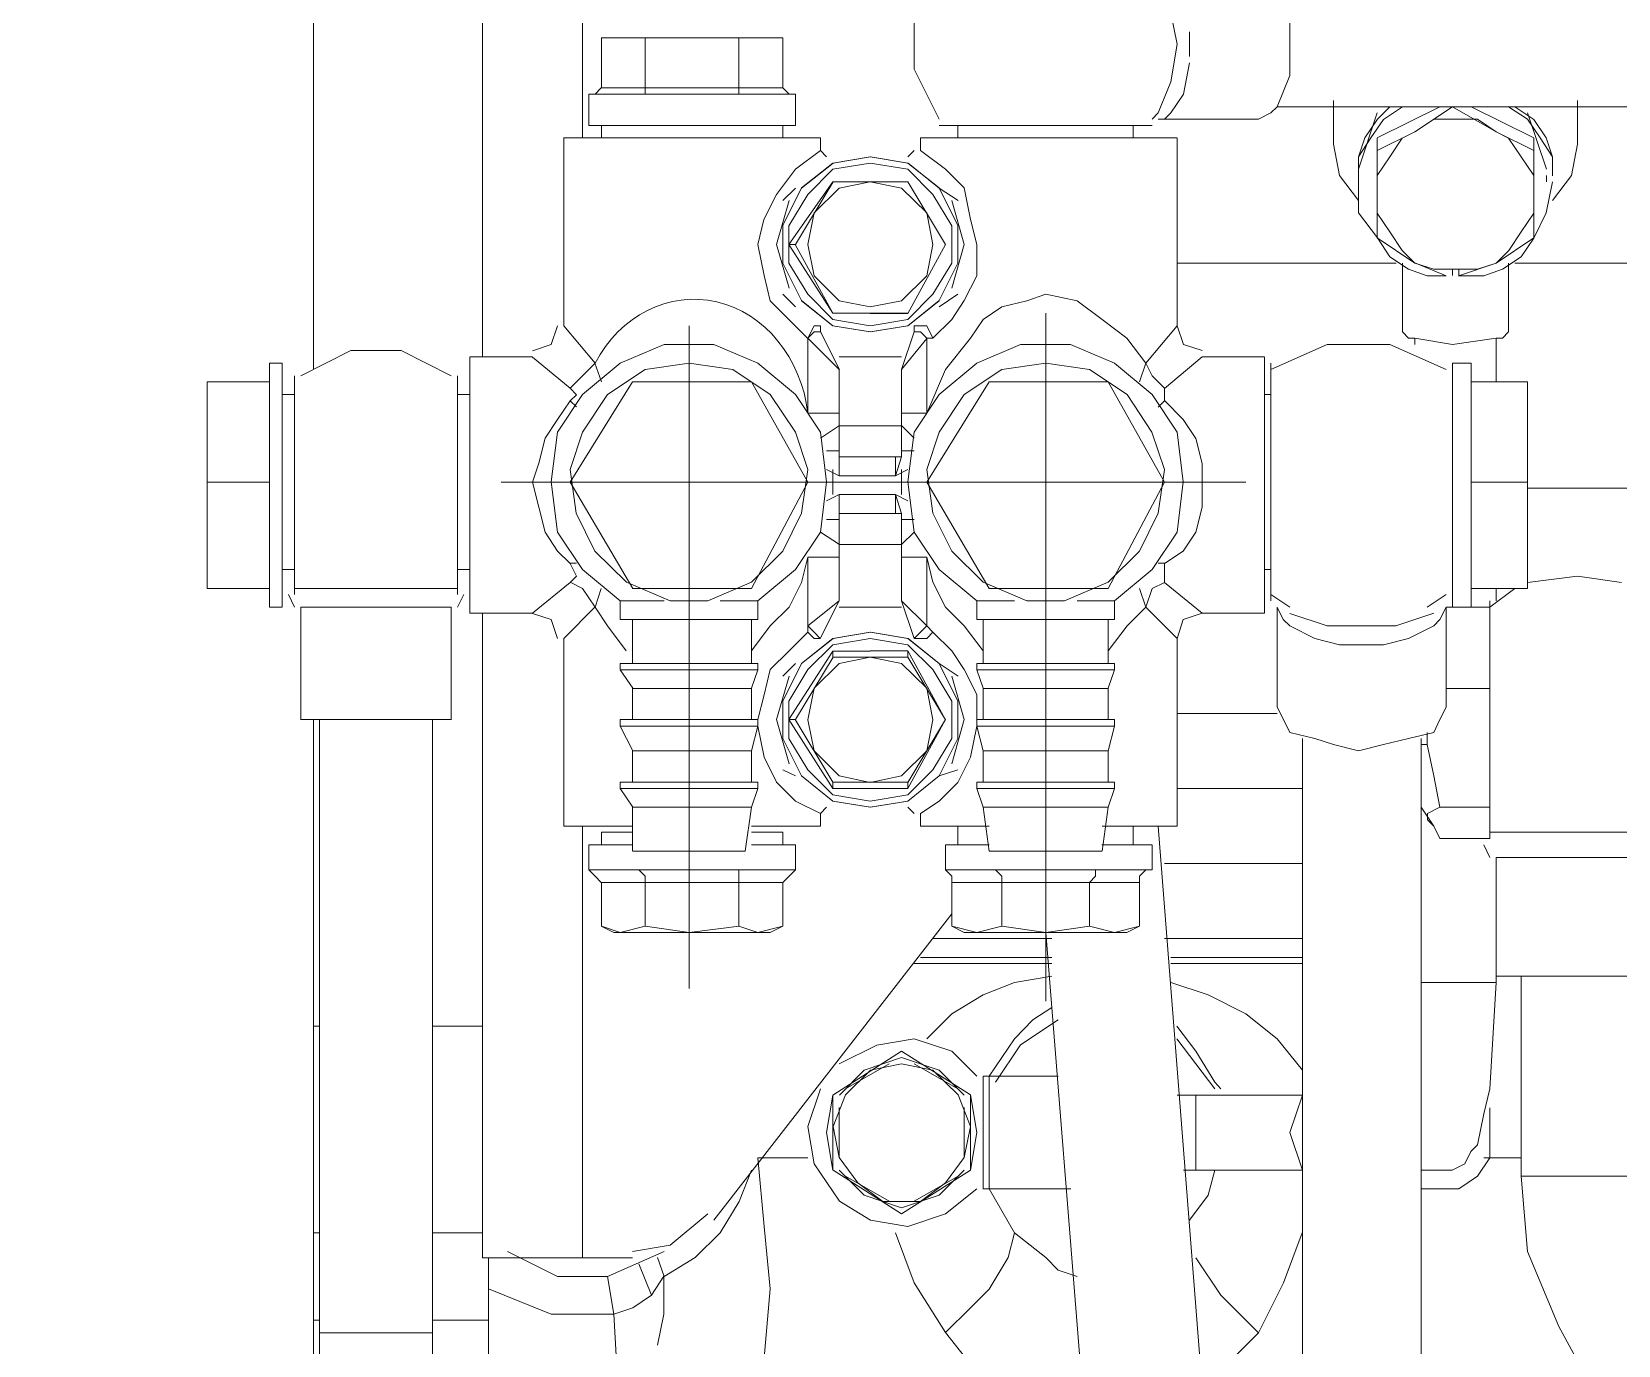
# Model space of a CAD drawing. Header units: inches. Extents: x 23291 to 181956, y 9161 to 51408.
# Drawn here: x 113250.9 to 113428, y 36834.2 to 36980.9 of the extents above; entities that cross this region are included whole.
import ezdxf

# ---------------------------------------------------------------- set-up
doc = ezdxf.new("R2010")
doc.units = ezdxf.units.IN
doc.header["$MEASUREMENT"] = 0
doc.layers.add('1', color=3, linetype='Continuous')
doc.layers.add('Dim', color=6, linetype='Continuous', lineweight=13)

# ---------------------------------------------------------------- blocks, each defined once
blk = doc.blocks.new('5')
at = {"layer": '1', "lineweight": 9}
for p, q in [((225.45896, -21.79106), (225.45896, -21.64755)), ((225.47611, -21.73518), (225.47611, -21.7898)), ((225.48627, -21.73835), (225.48627, -21.76757)), ((225.5466, -21.75804), (225.54597, -21.75488)), ((225.55803, -21.75487), (225.55803, -21.75803)), ((225.51992, -21.76058), (225.51992, -21.7555)), ((225.48945, -21.7574), (225.48817, -21.7574)), ((225.48817, -21.7574), (225.49009, -21.7574)), ((225.48818, -21.7574), (225.48818, -21.76248)), ((225.50532, -21.7574), (225.48945, -21.7574)), ((225.49009, -21.7574), (225.49261, -21.7574)), ((225.49261, -21.7574), (225.49261, -21.76248)), ((225.49261, -21.7574), (225.49707, -21.7574)), ((225.49707, -21.7574), (225.50214, -21.7574)), ((225.50214, -21.7574), (225.50214, -21.76248)), ((225.50214, -21.7574), (225.50405, -21.7574)), ((225.50405, -21.7574), (225.50659, -21.7574)), ((225.50659, -21.7574), (225.50532, -21.7574)), ((225.50659, -21.7574), (225.50659, -21.76248)), ((225.54597, -21.76185), (225.5466, -21.75804)), ((225.54788, -21.75804), (225.54788, -21.75677)), ((225.54788, -21.7593), (225.54788, -21.75804)), ((225.55804, -21.75804), (225.55804, -21.76122)), ((225.52247, -21.76566), (225.51992, -21.76058)), ((225.54788, -21.75993), (225.54724, -21.76312)), ((225.55804, -21.76122), (225.55677, -21.76438)), ((225.48817, -21.76248), (225.48754, -21.76311)), ((225.50659, -21.76247), (225.48817, -21.76247)), ((225.49261, -21.76311), (225.49261, -21.76248)), ((225.50214, -21.76248), (225.50214, -21.76311)), ((225.50723, -21.76311), (225.5066, -21.76248)), ((225.5447, -21.76501), (225.54597, -21.76185)), ((225.48754, -21.76311), (225.4869, -21.76311)), ((225.4869, -21.76311), (225.4869, -21.7663)), ((225.4869, -21.76311), (225.50787, -21.76311)), ((225.49198, -21.76311), (225.49261, -21.76311)), ((225.50214, -21.76311), (225.50214, -21.76311)), ((225.50787, -21.76311), (225.50723, -21.76311)), ((225.50787, -21.76311), (225.50787, -21.7663)), ((225.54724, -21.76312), (225.54597, -21.76501)), ((225.55677, -21.76438), (225.55612, -21.76502)), ((225.6641, -21.76439), (225.55677, -21.76439)), ((225.56248, -21.76376), (225.56248, -21.76629)), ((225.56248, -21.76439), (225.56248, -21.76566)), ((225.56629, -21.76439), (225.56629, -21.76439)), ((225.57328, -21.76439), (225.56692, -21.76755)), ((225.5682, -21.76439), (225.56693, -21.76566)), ((225.56947, -21.76438), (225.56756, -21.76567)), ((225.57074, -21.76693), (225.57454, -21.76438)), ((225.57454, -21.76438), (225.579, -21.76693)), ((225.57454, -21.76439), (225.57454, -21.76439)), ((225.5828, -21.76756), (225.57644, -21.7644)), ((225.58025, -21.76439), (225.58217, -21.76566)), ((225.5828, -21.76567), (225.58089, -21.76438)), ((225.58344, -21.76439), (225.58344, -21.76439)), ((225.58724, -21.76629), (225.58724, -21.76376)), ((225.58724, -21.76566), (225.58724, -21.76439)), ((225.50787, -21.76629), (225.4869, -21.76629)), ((225.48818, -21.76629), (225.48818, -21.76756)), ((225.50659, -21.76629), (225.50659, -21.76756)), ((225.54406, -21.76629), (225.52246, -21.76629)), ((225.52437, -21.76629), (225.52437, -21.76756)), ((225.54215, -21.76629), (225.54215, -21.76756)), ((225.54406, -21.76566), (225.5447, -21.76502)), ((225.54532, -21.76565), (225.54469, -21.76565)), ((225.5447, -21.76502), (225.5447, -21.76502)), ((225.5447, -21.76566), (225.55487, -21.76566)), ((225.5447, -21.76566), (225.5447, -21.76566)), ((225.54597, -21.76501), (225.54532, -21.76565)), ((225.55612, -21.76502), (225.55487, -21.76565)), ((225.56248, -21.76566), (225.56248, -21.76694)), ((225.56248, -21.76629), (225.56248, -21.76756)), ((225.56692, -21.76502), (225.565, -21.77073)), ((225.56693, -21.76566), (225.56566, -21.76755)), ((225.56756, -21.76567), (225.56628, -21.76756)), ((225.57266, -21.76565), (225.57074, -21.76693)), ((225.57454, -21.76565), (225.57266, -21.76565)), ((225.5771, -21.76565), (225.57454, -21.76565)), ((225.579, -21.76693), (225.5771, -21.76565)), ((225.58408, -21.77073), (225.58216, -21.76502)), ((225.58217, -21.76566), (225.58344, -21.76755)), ((225.58407, -21.76756), (225.5828, -21.76567)), ((225.58724, -21.76693), (225.58724, -21.76565)), ((225.58724, -21.76756), (225.58724, -21.76629)), ((225.48435, -21.76756), (225.51041, -21.76756)), ((225.48436, -21.78662), (225.48436, -21.76757)), ((225.48436, -21.76757), (225.48436, -21.78662)), ((225.51041, -21.76756), (225.51041, -21.76885)), ((225.52056, -21.76884), (225.52056, -21.76755)), ((225.52056, -21.76755), (225.52056, -21.76884)), ((225.5466, -21.76756), (225.52056, -21.76756)), ((225.5466, -21.78662), (225.5466, -21.76757)), ((225.5466, -21.76757), (225.5466, -21.78662)), ((225.56248, -21.76819), (225.56248, -21.76692)), ((225.56566, -21.76755), (225.56501, -21.76947)), ((225.56628, -21.76756), (225.56501, -21.76946)), ((225.56692, -21.76884), (225.57073, -21.76694)), ((225.56692, -21.77771), (225.56692, -21.76757)), ((225.56946, -21.76757), (225.56819, -21.76946)), ((225.57073, -21.76693), (225.56946, -21.76757)), ((225.58281, -21.76883), (225.579, -21.76693)), ((225.579, -21.76693), (225.58025, -21.76757)), ((225.58025, -21.76757), (225.58154, -21.76946)), ((225.5828, -21.77771), (225.5828, -21.76757)), ((225.58344, -21.76755), (225.58469, -21.76947)), ((225.5847, -21.76946), (225.58407, -21.76756)), ((225.58724, -21.76819), (225.58724, -21.76692)), ((225.50787, -21.77073), (225.51041, -21.76884)), ((225.51041, -21.76884), (225.51104, -21.76947)), ((225.51041, -21.76884), (225.51041, -21.76884)), ((225.51547, -21.76946), (225.51168, -21.7701)), ((225.51548, -21.76947), (225.51169, -21.77011)), ((225.51929, -21.7701), (225.51547, -21.76946)), ((225.5193, -21.77011), (225.51548, -21.76947)), ((225.51929, -21.76946), (225.51992, -21.76883)), ((225.52309, -21.77074), (225.52055, -21.76884)), ((225.52056, -21.76884), (225.52056, -21.76884)), ((225.5631, -21.77137), (225.56248, -21.76819)), ((225.56501, -21.76946), (225.56501, -21.77138)), ((225.56501, -21.76947), (225.56501, -21.77139)), ((225.56819, -21.76946), (225.56692, -21.77138)), ((225.58154, -21.76946), (225.58281, -21.77138)), ((225.58469, -21.76947), (225.58469, -21.77139)), ((225.5847, -21.77138), (225.5847, -21.76946)), ((225.58662, -21.77137), (225.58724, -21.76819)), ((225.50595, -21.77328), (225.50787, -21.77073)), ((225.51168, -21.7701), (225.50849, -21.77263)), ((225.51169, -21.77011), (225.5085, -21.77264)), ((225.51168, -21.77074), (225.50914, -21.77329)), ((225.51547, -21.7701), (225.51168, -21.77074)), ((225.51929, -21.77074), (225.51547, -21.7701)), ((225.52246, -21.77263), (225.51929, -21.7701)), ((225.52183, -21.77329), (225.51929, -21.77074)), ((225.52247, -21.77264), (225.5193, -21.77011)), ((225.52501, -21.77263), (225.52309, -21.77074)), ((225.50849, -21.77263), (225.50659, -21.77646)), ((225.50659, -21.77392), (225.50787, -21.77264)), ((225.50722, -21.77836), (225.51168, -21.77201)), ((225.50787, -21.77837), (225.51169, -21.772)), ((225.51232, -21.77264), (225.50976, -21.77517)), ((225.51168, -21.77201), (225.51929, -21.77201)), ((225.51168, -21.77201), (225.51547, -21.77201)), ((225.51168, -21.77201), (225.51168, -21.77201)), ((225.51547, -21.77201), (225.51232, -21.77264)), ((225.51929, -21.77201), (225.51547, -21.77201)), ((225.51864, -21.77264), (225.51547, -21.77201)), ((225.52121, -21.77517), (225.51864, -21.77264)), ((225.5231, -21.77837), (225.51929, -21.77201)), ((225.51929, -21.77201), (225.5231, -21.77837)), ((225.51929, -21.77201), (225.51929, -21.77201)), ((225.52437, -21.77646), (225.52246, -21.77263)), ((225.52438, -21.77392), (225.52247, -21.77264)), ((225.52565, -21.77582), (225.52501, -21.77263)), ((225.56502, -21.77392), (225.5631, -21.77137)), ((225.56501, -21.77138), (225.56501, -21.77201)), ((225.56501, -21.77517), (225.56501, -21.77201)), ((225.56692, -21.77138), (225.56692, -21.7733)), ((225.58281, -21.77138), (225.58281, -21.7733)), ((225.5847, -21.77201), (225.58407, -21.77517)), ((225.58408, -21.77201), (225.58408, -21.77137)), ((225.5847, -21.77392), (225.58662, -21.77137)), ((225.50468, -21.77584), (225.50595, -21.77328)), ((225.50723, -21.77392), (225.50595, -21.77837)), ((225.50914, -21.77329), (225.50722, -21.77647)), ((225.52375, -21.77647), (225.52183, -21.77329)), ((225.525, -21.77837), (225.52374, -21.77392)), ((225.56692, -21.7733), (225.56692, -21.77518)), ((225.5828, -21.77518), (225.5828, -21.7733)), ((225.50405, -21.77837), (225.50468, -21.77584)), ((225.50976, -21.77517), (225.50914, -21.77837)), ((225.52183, -21.77837), (225.52121, -21.77517)), ((225.52628, -21.77837), (225.52565, -21.77582)), ((225.56693, -21.7777), (225.56501, -21.77517)), ((225.56692, -21.77518), (225.56819, -21.77709)), ((225.58153, -21.77709), (225.5828, -21.77518)), ((225.58407, -21.77517), (225.5828, -21.77772)), ((225.50659, -21.77646), (225.50659, -21.78026)), ((225.50722, -21.77647), (225.50722, -21.78026)), ((225.52375, -21.78026), (225.52375, -21.77647)), ((225.52437, -21.78026), (225.52437, -21.77646)), ((225.56819, -21.77709), (225.56946, -21.77899)), ((225.58026, -21.77899), (225.58153, -21.77709)), ((225.50405, -21.77837), (225.50469, -21.78153)), ((225.50595, -21.77837), (225.50723, -21.7828)), ((225.51168, -21.78536), (225.50722, -21.77836)), ((225.50723, -21.77837), (225.50787, -21.77837)), ((225.51168, -21.78536), (225.50786, -21.77836)), ((225.50914, -21.77837), (225.50976, -21.78154)), ((225.51928, -21.78537), (225.5231, -21.77837)), ((225.5231, -21.77837), (225.51928, -21.78537)), ((225.52121, -21.78154), (225.52183, -21.77837)), ((225.5231, -21.77837), (225.5231, -21.77837)), ((225.52374, -21.78279), (225.525, -21.77837)), ((225.52627, -21.78154), (225.52627, -21.77836)), ((225.57073, -21.78026), (225.56692, -21.77771)), ((225.5682, -21.77962), (225.56693, -21.7777)), ((225.56946, -21.77899), (225.57073, -21.78026)), ((225.57899, -21.78026), (225.5828, -21.77771)), ((225.57899, -21.78026), (225.58026, -21.77899)), ((225.5828, -21.77772), (225.58153, -21.77962)), ((225.50659, -21.78026), (225.50849, -21.78407)), ((225.50722, -21.78026), (225.50914, -21.78343)), ((225.52183, -21.78343), (225.52375, -21.78026)), ((225.52246, -21.78407), (225.52437, -21.78026)), ((225.5466, -21.78026), (225.56884, -21.78026)), ((225.5701, -21.78088), (225.5682, -21.77962)), ((225.56947, -21.78026), (225.56947, -21.78724)), ((225.56947, -21.78724), (225.56947, -21.78026)), ((225.57073, -21.78026), (225.57265, -21.78089)), ((225.57074, -21.78025), (225.57391, -21.78154)), ((225.579, -21.78026), (225.57518, -21.78155)), ((225.57709, -21.78089), (225.57899, -21.78026)), ((225.58153, -21.77962), (225.57963, -21.78088)), ((225.58025, -21.78026), (225.58025, -21.78724)), ((225.58025, -21.78724), (225.58025, -21.78026)), ((225.58089, -21.78026), (225.64249, -21.78026)), ((225.50469, -21.78153), (225.50532, -21.78408)), ((225.50976, -21.78154), (225.51232, -21.78409)), ((225.51864, -21.78409), (225.52121, -21.78154)), ((225.525, -21.78407), (225.52627, -21.78154)), ((225.572, -21.78154), (225.5701, -21.78088)), ((225.57391, -21.78154), (225.572, -21.78154)), ((225.57265, -21.78089), (225.57455, -21.78089)), ((225.57454, -21.78088), (225.57454, -21.78153)), ((225.57455, -21.78089), (225.57709, -21.78089)), ((225.57519, -21.78154), (225.57519, -21.78088)), ((225.57772, -21.78154), (225.57519, -21.78154)), ((225.57963, -21.78088), (225.57772, -21.78154)), ((225.50787, -21.7847), (225.5066, -21.78343)), ((225.50914, -21.78343), (225.51168, -21.78598)), ((225.51929, -21.78598), (225.52183, -21.78343)), ((225.52437, -21.78343), (225.52246, -21.7847)), ((225.53327, -21.78343), (225.53135, -21.78409)), ((225.53645, -21.78408), (225.53328, -21.78342)), ((225.50532, -21.78408), (225.50722, -21.78598)), ((225.50849, -21.78407), (225.51168, -21.78662)), ((225.50849, -21.78408), (225.51168, -21.78663)), ((225.51929, -21.78536), (225.51168, -21.78536)), ((225.51547, -21.78536), (225.51168, -21.78536)), ((225.51168, -21.78536), (225.51168, -21.78536)), ((225.51232, -21.78409), (225.51547, -21.7847)), ((225.51547, -21.7847), (225.51864, -21.78409)), ((225.51547, -21.78537), (225.51928, -21.78537)), ((225.51929, -21.78662), (225.52246, -21.78407)), ((225.51929, -21.78663), (225.52246, -21.78408)), ((225.51929, -21.78536), (225.51929, -21.78536)), ((225.52375, -21.78599), (225.525, -21.78407)), ((225.52881, -21.7847), (225.52691, -21.78598)), ((225.53135, -21.78409), (225.52881, -21.7847)), ((225.53899, -21.78599), (225.53645, -21.78408)), ((225.4831, -21.78852), (225.48373, -21.78663)), ((225.48754, -21.79042), (225.48437, -21.78663)), ((225.50722, -21.78598), (225.50913, -21.7879)), ((225.50914, -21.78789), (225.50976, -21.78663)), ((225.50976, -21.78724), (225.50914, -21.78789)), ((225.50976, -21.78663), (225.51041, -21.78663)), ((225.51041, -21.78724), (225.50976, -21.78724)), ((225.51041, -21.78662), (225.51041, -21.78723)), ((225.51233, -21.79106), (225.51041, -21.78724)), ((225.51168, -21.78598), (225.51547, -21.78663)), ((225.51168, -21.78662), (225.51547, -21.78724)), ((225.51168, -21.78663), (225.51548, -21.78724)), ((225.51547, -21.78663), (225.51929, -21.78598)), ((225.51547, -21.78724), (225.51929, -21.78662)), ((225.51548, -21.78724), (225.51929, -21.78663)), ((225.5212, -21.78662), (225.51991, -21.78662)), ((225.51992, -21.78663), (225.51992, -21.78724)), ((225.51992, -21.78724), (225.52056, -21.78724)), ((225.52056, -21.78724), (225.52121, -21.78789)), ((225.52183, -21.78789), (225.5212, -21.78662)), ((225.52183, -21.78789), (225.52375, -21.78599)), ((225.52691, -21.78598), (225.52564, -21.78788)), ((225.54151, -21.78789), (225.53899, -21.78599)), ((225.54343, -21.79042), (225.5466, -21.78662)), ((225.5466, -21.78662), (225.54724, -21.78852)), ((225.5701, -21.78789), (225.56947, -21.78724)), ((225.58025, -21.78724), (225.57963, -21.78789)), ((225.48119, -21.78916), (225.4831, -21.78852)), ((225.49454, -21.78852), (225.49008, -21.79042)), ((225.49961, -21.78852), (225.49454, -21.78852)), ((225.50405, -21.79042), (225.49961, -21.78852)), ((225.51232, -21.79105), (225.50913, -21.78789)), ((225.50913, -21.78789), (225.50913, -21.7955)), ((225.50913, -21.78789), (225.50913, -21.78789)), ((225.51992, -21.78724), (225.51865, -21.79106)), ((225.51865, -21.79106), (225.52121, -21.7879)), ((225.52121, -21.79549), (225.52121, -21.78788)), ((225.52121, -21.78789), (225.52183, -21.78789)), ((225.52564, -21.78788), (225.5231, -21.79106)), ((225.52628, -21.79042), (225.53072, -21.78852)), ((225.53072, -21.78852), (225.5358, -21.78852)), ((225.5358, -21.78852), (225.54024, -21.79042)), ((225.54343, -21.79042), (225.54151, -21.78789)), ((225.54724, -21.78852), (225.54914, -21.78915)), ((225.56184, -21.78853), (225.55613, -21.79106)), ((225.5682, -21.78853), (225.56184, -21.78853)), ((225.57391, -21.79106), (225.5682, -21.78853)), ((225.57073, -21.78789), (225.5701, -21.78789)), ((225.57454, -21.78853), (225.57073, -21.78789)), ((225.57073, -21.78853), (225.57073, -21.7879)), ((225.579, -21.78789), (225.57454, -21.78853)), ((225.57963, -21.78789), (225.579, -21.78789)), ((225.579, -21.79233), (225.579, -21.7879)), ((225.45578, -21.79042), (225.45451, -21.79042)), ((225.45451, -21.79042), (225.45451, -21.81519)), ((225.45578, -21.79042), (225.45578, -21.81519)), ((225.46276, -21.78915), (225.45768, -21.7917)), ((225.46785, -21.78915), (225.46276, -21.78915)), ((225.47294, -21.7917), (225.46785, -21.78915)), ((225.47484, -21.78979), (225.48119, -21.78979)), ((225.48119, -21.78979), (225.47484, -21.78979)), ((225.47484, -21.81581), (225.47484, -21.7898)), ((225.48119, -21.7898), (225.485, -21.79297)), ((225.49008, -21.79042), (225.48627, -21.7936)), ((225.48627, -21.79171), (225.48754, -21.79042)), ((225.48753, -21.79043), (225.48818, -21.79233)), ((225.49708, -21.79042), (225.49262, -21.79105)), ((225.50152, -21.79105), (225.49708, -21.79042)), ((225.50788, -21.7936), (225.50405, -21.79042)), ((225.51232, -21.78979), (225.51865, -21.78979)), ((225.52246, -21.7936), (225.52628, -21.79042)), ((225.53327, -21.79042), (225.52881, -21.79105)), ((225.53771, -21.79105), (225.53327, -21.79042)), ((225.54024, -21.79042), (225.54406, -21.7936)), ((225.54343, -21.79042), (225.54278, -21.79232)), ((225.54406, -21.79169), (225.54343, -21.79042)), ((225.54533, -21.79298), (225.54914, -21.78979)), ((225.54914, -21.78979), (225.55548, -21.78979)), ((225.55549, -21.78979), (225.54915, -21.78979)), ((225.55549, -21.81581), (225.55549, -21.7898)), ((225.55613, -21.81456), (225.55613, -21.79042)), ((225.57644, -21.79042), (225.57454, -21.79042)), ((225.57454, -21.79042), (225.57454, -21.81456)), ((225.57454, -21.8152), (225.57454, -21.79043)), ((225.57644, -21.79043), (225.57644, -21.8152)), ((225.45705, -21.81391), (225.45705, -21.79169)), ((225.47358, -21.81391), (225.47358, -21.79169)), ((225.485, -21.79297), (225.48627, -21.79171)), ((225.49262, -21.79105), (225.4888, -21.7936)), ((225.50531, -21.7936), (225.50152, -21.79105)), ((225.51232, -21.79549), (225.51232, -21.79105)), ((225.51865, -21.79549), (225.51865, -21.79107)), ((225.5231, -21.79106), (225.5212, -21.79549)), ((225.52881, -21.79105), (225.525, -21.7936)), ((225.54153, -21.7936), (225.53771, -21.79105)), ((225.54533, -21.79297), (225.54406, -21.79169)), ((225.44817, -21.81328), (225.44817, -21.79233)), ((225.45451, -21.79233), (225.44817, -21.79233)), ((225.45705, -21.79361), (225.45578, -21.79361)), ((225.47484, -21.79361), (225.47358, -21.79361)), ((225.48627, -21.7936), (225.48372, -21.79742)), ((225.49135, -21.79233), (225.485, -21.80249)), ((225.485, -21.79297), (225.48565, -21.79362)), ((225.48565, -21.79362), (225.485, -21.79423)), ((225.4888, -21.7936), (225.48628, -21.79742)), ((225.50342, -21.79233), (225.49135, -21.79233)), ((225.50913, -21.80249), (225.50342, -21.79232)), ((225.50787, -21.79742), (225.50531, -21.7936)), ((225.51041, -21.79742), (225.50788, -21.7936)), ((225.51992, -21.79742), (225.52246, -21.7936)), ((225.52755, -21.79233), (225.52121, -21.80249)), ((225.525, -21.7936), (225.52247, -21.79742)), ((225.53961, -21.79233), (225.52755, -21.79233)), ((225.54533, -21.80249), (225.53961, -21.79232)), ((225.54405, -21.79742), (225.54153, -21.7936)), ((225.54406, -21.7936), (225.5466, -21.79742)), ((225.54533, -21.79361), (225.54533, -21.79297)), ((225.54533, -21.79424), (225.54533, -21.79361)), ((225.55613, -21.79361), (225.55549, -21.79361)), ((225.57454, -21.79361), (225.57454, -21.79361)), ((225.57644, -21.79233), (225.58217, -21.79233)), ((225.58216, -21.79233), (225.58216, -21.81328)), ((225.485, -21.79423), (225.48373, -21.79615)), ((225.485, -21.79423), (225.48565, -21.79486)), ((225.5447, -21.79487), (225.54532, -21.79424)), ((225.54533, -21.79422), (225.54723, -21.79614)), ((225.48373, -21.79615), (225.48246, -21.79805)), ((225.50913, -21.79549), (225.51232, -21.79549)), ((225.51041, -21.79805), (225.51233, -21.79676)), ((225.51231, -21.79677), (225.51865, -21.79677)), ((225.51232, -21.79549), (225.51232, -21.79678)), ((225.51232, -21.79677), (225.51232, -21.79993)), ((225.51232, -21.79677), (225.51232, -21.79677)), ((225.51865, -21.79549), (225.52121, -21.79549)), ((225.51865, -21.79677), (225.51865, -21.79549)), ((225.51992, -21.79805), (225.51865, -21.79676)), ((225.51865, -21.79677), (225.51865, -21.79993)), ((225.51865, -21.79677), (225.51865, -21.79677)), ((225.54723, -21.79614), (225.54852, -21.79806)), ((225.48246, -21.79805), (225.48183, -21.80058)), ((225.48372, -21.79742), (225.4831, -21.80248)), ((225.48628, -21.79742), (225.48501, -21.80123)), ((225.50913, -21.80123), (225.50787, -21.79742)), ((225.51103, -21.80248), (225.51041, -21.79742)), ((225.51929, -21.80248), (225.51992, -21.79742)), ((225.52247, -21.79742), (225.5212, -21.80123)), ((225.54532, -21.80123), (225.54405, -21.79742)), ((225.5466, -21.79742), (225.54723, -21.80248)), ((225.54852, -21.79806), (225.54914, -21.80059)), ((225.51104, -21.79931), (225.51231, -21.79931)), ((225.51865, -21.79994), (225.51232, -21.79994)), ((225.51232, -21.79994), (225.51232, -21.80186)), ((225.51232, -21.80186), (225.51232, -21.79994)), ((225.51802, -21.79994), (225.51802, -21.80186)), ((225.51865, -21.79994), (225.51802, -21.80186)), ((225.51865, -21.79931), (225.51992, -21.79931)), ((225.48183, -21.80058), (225.48119, -21.80249)), ((225.48501, -21.80123), (225.48563, -21.80566)), ((225.5085, -21.80566), (225.50913, -21.80123)), ((225.51104, -21.80123), (225.51231, -21.80186)), ((225.51168, -21.80375), (225.51168, -21.80122)), ((225.51232, -21.80123), (225.51232, -21.80123)), ((225.51802, -21.80186), (225.51929, -21.80122)), ((225.51865, -21.80123), (225.51865, -21.80376)), ((225.5212, -21.80123), (225.52183, -21.80566)), ((225.54469, -21.80566), (225.54532, -21.80123)), ((225.54914, -21.80059), (225.54914, -21.80249)), ((225.45451, -21.80249), (225.44817, -21.80249)), ((225.48119, -21.80249), (225.48183, -21.80504)), ((225.4831, -21.80248), (225.48372, -21.80756)), ((225.485, -21.80249), (225.49136, -21.81328)), ((225.50342, -21.81328), (225.50913, -21.80249)), ((225.51041, -21.80756), (225.51103, -21.80248)), ((225.51232, -21.80186), (225.51803, -21.80186)), ((225.51802, -21.80186), (225.51802, -21.80186)), ((225.51992, -21.80756), (225.51929, -21.80248)), ((225.52121, -21.80249), (225.52755, -21.81328)), ((225.53961, -21.81328), (225.54533, -21.80249)), ((225.54723, -21.80248), (225.5466, -21.80756)), ((225.54914, -21.80249), (225.54914, -21.80504)), ((225.57644, -21.80249), (225.58217, -21.80249)), ((225.61773, -21.80312), (225.58216, -21.80312)), ((225.51232, -21.80375), (225.51104, -21.80438)), ((225.51802, -21.80375), (225.51231, -21.80375)), ((225.51232, -21.80375), (225.51232, -21.80567)), ((225.51232, -21.80567), (225.51232, -21.80375)), ((225.51232, -21.80439), (225.51232, -21.80439)), ((225.51802, -21.80567), (225.51802, -21.80375)), ((225.51802, -21.80375), (225.51865, -21.80567)), ((225.51802, -21.80375), (225.51802, -21.80375)), ((225.51929, -21.80439), (225.51802, -21.80376)), ((225.48183, -21.80504), (225.48246, -21.80757)), ((225.48563, -21.80566), (225.48753, -21.8095)), ((225.5066, -21.8095), (225.5085, -21.80566)), ((225.51232, -21.80629), (225.51104, -21.80629)), ((225.51865, -21.80567), (225.51231, -21.80567)), ((225.51232, -21.80884), (225.51232, -21.80567)), ((225.51865, -21.80884), (225.51865, -21.80567)), ((225.51992, -21.80629), (225.51865, -21.80629)), ((225.52183, -21.80566), (225.52374, -21.8095)), ((225.5428, -21.8095), (225.54469, -21.80566)), ((225.54914, -21.80504), (225.54852, -21.80757)), ((225.48246, -21.80757), (225.48373, -21.8095)), ((225.48372, -21.80756), (225.48627, -21.81137)), ((225.50788, -21.81137), (225.51041, -21.80756)), ((225.51041, -21.80757), (225.51233, -21.80883)), ((225.51992, -21.80757), (225.51865, -21.80883)), ((225.52246, -21.81137), (225.51992, -21.80756)), ((225.5466, -21.80756), (225.54406, -21.81137)), ((225.54852, -21.80757), (225.54723, -21.8095)), ((225.48373, -21.8095), (225.485, -21.81075)), ((225.48753, -21.8095), (225.49072, -21.81266)), ((225.50341, -21.81266), (225.5066, -21.8095)), ((225.51232, -21.80883), (225.51232, -21.81011)), ((225.51865, -21.80884), (225.51232, -21.80884)), ((225.51232, -21.80884), (225.51232, -21.80884)), ((225.51865, -21.81012), (225.51865, -21.80884)), ((225.51865, -21.80884), (225.51865, -21.80884)), ((225.52374, -21.8095), (225.52691, -21.81266)), ((225.53961, -21.81266), (225.5428, -21.8095)), ((225.54723, -21.8095), (225.54533, -21.81075)), ((225.45705, -21.81138), (225.45578, -21.81138)), ((225.47484, -21.81138), (225.47358, -21.81138)), ((225.48564, -21.81074), (225.485, -21.81074)), ((225.485, -21.81075), (225.48565, -21.81203)), ((225.48627, -21.81137), (225.49008, -21.81456)), ((225.50405, -21.81456), (225.50788, -21.81137)), ((225.50849, -21.81267), (225.50913, -21.81012)), ((225.50913, -21.81708), (225.50913, -21.8101)), ((225.51232, -21.81011), (225.50913, -21.81011)), ((225.51232, -21.81456), (225.51232, -21.81011)), ((225.52121, -21.81011), (225.51865, -21.81011)), ((225.51865, -21.81011), (225.51865, -21.81456)), ((225.52183, -21.81266), (225.52121, -21.81011)), ((225.52121, -21.81011), (225.52121, -21.81709)), ((225.52628, -21.81456), (225.52246, -21.81137)), ((225.54406, -21.81137), (225.54024, -21.81456)), ((225.54533, -21.81074), (225.5447, -21.81074)), ((225.54533, -21.81075), (225.54533, -21.81203)), ((225.55613, -21.81138), (225.55549, -21.81138)), ((225.57454, -21.81138), (225.57454, -21.81138)), ((225.48119, -21.81581), (225.485, -21.81267)), ((225.48565, -21.81203), (225.485, -21.81267)), ((225.485, -21.81266), (225.48627, -21.81328)), ((225.49072, -21.81266), (225.49516, -21.81456)), ((225.49897, -21.81456), (225.50341, -21.81266)), ((225.50723, -21.8152), (225.50849, -21.81267)), ((225.5231, -21.81519), (225.52183, -21.81266)), ((225.52691, -21.81266), (225.53135, -21.81456)), ((225.53519, -21.81456), (225.53961, -21.81266)), ((225.54406, -21.81328), (225.54533, -21.81267)), ((225.54533, -21.81203), (225.54533, -21.81267)), ((225.54533, -21.81267), (225.54914, -21.81581)), ((225.58724, -21.81203), (225.58216, -21.81267)), ((225.59169, -21.81267), (225.58724, -21.81203)), ((225.45451, -21.81328), (225.44817, -21.81328)), ((225.45705, -21.8152), (225.45642, -21.81391)), ((225.47358, -21.81328), (225.45705, -21.81328)), ((225.47421, -21.81391), (225.47358, -21.8152)), ((225.48627, -21.81328), (225.48754, -21.81519)), ((225.48754, -21.81519), (225.48817, -21.81328)), ((225.49454, -21.81456), (225.49009, -21.81456)), ((225.49009, -21.81456), (225.49009, -21.81645)), ((225.49135, -21.81328), (225.50342, -21.81328)), ((225.49516, -21.81456), (225.49897, -21.81456)), ((225.50023, -21.81456), (225.50405, -21.81456)), ((225.50405, -21.81456), (225.50405, -21.81645)), ((225.50913, -21.81709), (225.51232, -21.81456)), ((225.51232, -21.81456), (225.5104, -21.81837)), ((225.51865, -21.81455), (225.52121, -21.81708)), ((225.51992, -21.81837), (225.51865, -21.81455)), ((225.53009, -21.81456), (225.52628, -21.81456)), ((225.52628, -21.81456), (225.52628, -21.81645)), ((225.52755, -21.81328), (225.53962, -21.81328)), ((225.53135, -21.81456), (225.53519, -21.81456)), ((225.53645, -21.81456), (225.54024, -21.81456)), ((225.54024, -21.81456), (225.54024, -21.81645)), ((225.54279, -21.81328), (225.54343, -21.8152)), ((225.54343, -21.8152), (225.54406, -21.81328)), ((225.55613, -21.81391), (225.55805, -21.8152)), ((225.572, -21.8152), (225.57392, -21.81391)), ((225.57644, -21.81328), (225.58217, -21.81328)), ((225.58089, -21.81328), (225.57835, -21.8152)), ((225.57835, -21.83868), (225.57835, -21.81456)), ((225.579, -21.81456), (225.579, -21.81327)), ((225.45451, -21.8152), (225.45578, -21.8152)), ((225.45768, -21.8152), (225.47294, -21.8152)), ((225.45769, -21.8152), (225.45769, -21.82662)), ((225.47294, -21.8152), (225.47294, -21.82662)), ((225.47484, -21.81581), (225.48119, -21.81581)), ((225.48119, -21.81581), (225.47484, -21.81581)), ((225.47611, -21.81581), (225.47611, -21.88125)), ((225.48309, -21.81645), (225.48119, -21.81582)), ((225.48436, -21.81837), (225.48753, -21.8152)), ((225.48754, -21.8152), (225.48881, -21.81707)), ((225.50532, -21.81707), (225.50723, -21.8152)), ((225.51865, -21.8152), (225.51231, -21.8152)), ((225.525, -21.81709), (225.5231, -21.81519)), ((225.54153, -21.81707), (225.54343, -21.8152)), ((225.54343, -21.8152), (225.5466, -21.81836)), ((225.54723, -21.81645), (225.54914, -21.81581)), ((225.54914, -21.81581), (225.55548, -21.81581)), ((225.54915, -21.81581), (225.55549, -21.81581)), ((225.55676, -21.8152), (225.55676, -21.82534)), ((225.55738, -21.81644), (225.55676, -21.8152)), ((225.55804, -21.81581), (225.55804, -21.81581)), ((225.56184, -21.81708), (225.55805, -21.81582)), ((225.57265, -21.81581), (225.56882, -21.81708)), ((225.57265, -21.81581), (225.57265, -21.81581)), ((225.57328, -21.81646), (225.57391, -21.8152)), ((225.57391, -21.8152), (225.57391, -21.82534)), ((225.57454, -21.8152), (225.57392, -21.8152)), ((225.57644, -21.8152), (225.57454, -21.8152)), ((225.57835, -21.8152), (225.57643, -21.8152)), ((225.48373, -21.81837), (225.48309, -21.81645)), ((225.48881, -21.81707), (225.49071, -21.81964)), ((225.50405, -21.81645), (225.49008, -21.81645)), ((225.49135, -21.81645), (225.49135, -21.8209)), ((225.50342, -21.81645), (225.50342, -21.8209)), ((225.50342, -21.81964), (225.50532, -21.81707)), ((225.50722, -21.81965), (225.50913, -21.81773)), ((225.50913, -21.81773), (225.50913, -21.81708)), ((225.50913, -21.81708), (225.50978, -21.81773)), ((225.50913, -21.81774), (225.50978, -21.81837)), ((225.50978, -21.81773), (225.5104, -21.81837)), ((225.51547, -21.81774), (225.51168, -21.81837)), ((225.51548, -21.81774), (225.51169, -21.81837)), ((225.51929, -21.81837), (225.51547, -21.81774)), ((225.5193, -21.81837), (225.51548, -21.81774)), ((225.52056, -21.81773), (225.51992, -21.81837)), ((225.52121, -21.81708), (225.52056, -21.81773)), ((225.52183, -21.81774), (225.5212, -21.81709)), ((225.5212, -21.81837), (225.52183, -21.81774)), ((225.52374, -21.81963), (225.52182, -21.81774)), ((225.52692, -21.81964), (225.525, -21.81709)), ((225.54024, -21.81645), (225.52628, -21.81645)), ((225.52691, -21.81645), (225.52691, -21.8209)), ((225.53961, -21.81645), (225.53961, -21.8209)), ((225.53961, -21.81964), (225.54153, -21.81707)), ((225.5466, -21.81836), (225.54723, -21.81645)), ((225.55805, -21.81708), (225.55738, -21.81644)), ((225.56057, -21.81836), (225.55805, -21.81708)), ((225.56501, -21.81708), (225.56184, -21.81708)), ((225.56882, -21.81708), (225.56501, -21.81708)), ((225.5701, -21.81836), (225.57266, -21.81707)), ((225.57266, -21.81707), (225.57328, -21.81646)), ((225.48436, -21.83743), (225.48436, -21.81837)), ((225.48436, -21.81837), (225.48436, -21.83743)), ((225.51168, -21.81837), (225.50849, -21.8209)), ((225.51169, -21.81837), (225.5085, -21.8209)), ((225.51168, -21.81902), (225.50914, -21.82153)), ((225.50978, -21.81837), (225.5104, -21.81837)), ((225.51041, -21.81837), (225.51041, -21.81837)), ((225.51547, -21.81837), (225.51168, -21.81902)), ((225.51929, -21.81902), (225.51547, -21.81837)), ((225.52246, -21.8209), (225.51929, -21.81837)), ((225.52183, -21.82153), (225.51929, -21.81902)), ((225.52247, -21.8209), (225.5193, -21.81837)), ((225.51991, -21.81837), (225.5212, -21.81837)), ((225.51992, -21.81837), (225.51992, -21.81837)), ((225.5466, -21.83743), (225.5466, -21.81837)), ((225.5466, -21.81837), (225.5466, -21.83743)), ((225.5631, -21.81902), (225.56057, -21.81836)), ((225.56501, -21.81902), (225.5631, -21.81902)), ((225.56501, -21.81901), (225.56755, -21.81901)), ((225.56755, -21.81901), (225.5701, -21.81836)), ((225.50405, -21.8209), (225.49009, -21.8209)), ((225.49009, -21.8209), (225.49009, -21.82153)), ((225.50405, -21.8209), (225.50405, -21.82153)), ((225.50532, -21.82153), (225.50722, -21.81965)), ((225.50849, -21.8209), (225.50659, -21.82474)), ((225.50659, -21.82219), (225.50787, -21.8209)), ((225.50722, -21.8266), (225.51168, -21.81965)), ((225.50787, -21.82661), (225.51169, -21.82027)), ((225.51232, -21.8209), (225.50976, -21.82343)), ((225.51168, -21.81964), (225.51168, -21.82028)), ((225.51168, -21.81965), (225.51547, -21.81965)), ((225.51168, -21.82027), (225.51929, -21.82027)), ((225.51547, -21.82027), (225.51232, -21.8209)), ((225.51547, -21.81964), (225.51929, -21.81964)), ((225.51864, -21.8209), (225.51547, -21.82027)), ((225.52121, -21.82343), (225.51864, -21.8209)), ((225.51929, -21.82028), (225.51929, -21.81964)), ((225.51929, -21.81964), (225.5231, -21.82662)), ((225.51929, -21.82027), (225.5231, -21.82662)), ((225.52437, -21.82474), (225.52246, -21.8209)), ((225.52438, -21.82218), (225.52247, -21.8209)), ((225.52501, -21.82153), (225.52374, -21.81963)), ((225.54025, -21.8209), (225.52628, -21.8209)), ((225.52628, -21.8209), (225.52628, -21.82153)), ((225.54024, -21.8209), (225.54024, -21.82153)), ((225.49008, -21.82154), (225.50405, -21.82154)), ((225.49009, -21.82154), (225.49136, -21.82343)), ((225.50405, -21.82154), (225.50342, -21.82343)), ((225.50469, -21.82408), (225.50532, -21.82153)), ((225.50723, -21.82219), (225.50595, -21.82661)), ((225.50914, -21.82153), (225.50722, -21.82473)), ((225.52375, -21.82473), (225.52183, -21.82153)), ((225.525, -21.82661), (225.52374, -21.82218)), ((225.52628, -21.82406), (225.52501, -21.82153)), ((225.52628, -21.82154), (225.54024, -21.82154)), ((225.52628, -21.82154), (225.52691, -21.82343)), ((225.54024, -21.82154), (225.53962, -21.82343)), ((225.50342, -21.82344), (225.49135, -21.82344)), ((225.49135, -21.82344), (225.49135, -21.8266)), ((225.50342, -21.82344), (225.50342, -21.8266)), ((225.50405, -21.82661), (225.50469, -21.82408)), ((225.50976, -21.82343), (225.50914, -21.82662)), ((225.52183, -21.82662), (225.52121, -21.82343)), ((225.52628, -21.82661), (225.52628, -21.82406)), ((225.53961, -21.82344), (225.52691, -21.82344)), ((225.52691, -21.82344), (225.52691, -21.8266)), ((225.53961, -21.82344), (225.53961, -21.8266)), ((225.57835, -21.82344), (225.57391, -21.82344)), ((225.50659, -21.82474), (225.50659, -21.82851)), ((225.50722, -21.82473), (225.50722, -21.82851)), ((225.52375, -21.82851), (225.52375, -21.82473)), ((225.52437, -21.82851), (225.52437, -21.82474)), ((225.5574, -21.82661), (225.55676, -21.82535)), ((225.57391, -21.82535), (225.57328, -21.82661)), ((225.47294, -21.82661), (225.45768, -21.82661)), ((225.45896, -21.97903), (225.45896, -21.82662)), ((225.45959, -21.94156), (225.45959, -21.82661)), ((225.47103, -21.94156), (225.47103, -21.82661)), ((225.49008, -21.82726), (225.50405, -21.82726)), ((225.50405, -21.82661), (225.49009, -21.82661)), ((225.49009, -21.82661), (225.49009, -21.82726)), ((225.49009, -21.82726), (225.49136, -21.82979)), ((225.50405, -21.82726), (225.50342, -21.82979)), ((225.50405, -21.82661), (225.50405, -21.82726)), ((225.50405, -21.82726), (225.50469, -21.83042)), ((225.50595, -21.82661), (225.50723, -21.83108)), ((225.51168, -21.8336), (225.50722, -21.8266)), ((225.50723, -21.82661), (225.50787, -21.82661)), ((225.51168, -21.83297), (225.50786, -21.82661)), ((225.50914, -21.82662), (225.50976, -21.82978)), ((225.51928, -21.83361), (225.5231, -21.82661)), ((225.5231, -21.82661), (225.51928, -21.83298)), ((225.52121, -21.82978), (225.52183, -21.82662)), ((225.5231, -21.82661), (225.5231, -21.82661)), ((225.52374, -21.83108), (225.525, -21.82661)), ((225.52564, -21.83043), (225.52629, -21.82727)), ((225.54025, -21.82661), (225.52628, -21.82661)), ((225.52628, -21.82661), (225.52628, -21.82726)), ((225.52628, -21.82726), (225.54024, -21.82726)), ((225.52628, -21.82726), (225.52691, -21.82979)), ((225.54024, -21.82726), (225.53962, -21.82979)), ((225.54024, -21.82661), (225.54024, -21.82726)), ((225.5466, -21.82598), (225.55677, -21.82598)), ((225.55805, -21.8279), (225.5574, -21.82661)), ((225.57328, -21.82661), (225.57266, -21.8279)), ((225.50659, -21.82851), (225.50849, -21.83233)), ((225.50722, -21.82851), (225.50914, -21.83171)), ((225.52183, -21.83171), (225.52375, -21.82851)), ((225.52246, -21.83233), (225.52437, -21.82851)), ((225.56057, -21.82851), (225.55805, -21.8279)), ((225.55932, -21.82851), (225.55932, -21.89835)), ((225.56247, -21.82914), (225.56057, -21.82851)), ((225.5701, -21.82851), (225.56755, -21.82914)), ((225.57266, -21.8279), (225.5701, -21.82851)), ((225.57136, -21.82851), (225.57136, -21.89835)), ((225.572, -21.8279), (225.572, -21.82914)), ((225.50342, -21.82978), (225.49135, -21.82978)), ((225.49135, -21.82978), (225.49135, -21.83296)), ((225.50342, -21.82978), (225.50342, -21.83296)), ((225.50469, -21.83042), (225.50596, -21.83297)), ((225.50976, -21.82978), (225.51232, -21.83233)), ((225.51864, -21.83233), (225.52121, -21.82978)), ((225.52437, -21.83298), (225.52564, -21.83043)), ((225.53961, -21.82978), (225.52691, -21.82978)), ((225.52691, -21.82978), (225.52691, -21.83296)), ((225.53961, -21.82978), (225.53961, -21.83296)), ((225.56501, -21.82977), (225.56247, -21.82914)), ((225.56755, -21.82914), (225.56501, -21.82977)), ((225.572, -21.82914), (225.57136, -21.82914)), ((225.572, -21.82914), (225.57265, -21.83233)), ((225.50787, -21.83233), (225.5066, -21.83172)), ((225.50914, -21.83171), (225.51168, -21.83426)), ((225.51929, -21.83426), (225.52183, -21.83171)), ((225.52437, -21.83172), (225.52246, -21.83233)), ((225.49008, -21.8336), (225.50405, -21.8336)), ((225.50405, -21.83297), (225.49009, -21.83297)), ((225.49009, -21.83297), (225.49009, -21.83361)), ((225.49009, -21.8336), (225.49136, -21.8355)), ((225.50405, -21.8336), (225.50342, -21.8355)), ((225.50405, -21.83297), (225.50405, -21.83361)), ((225.50596, -21.83297), (225.50788, -21.83489)), ((225.50849, -21.83233), (225.51168, -21.83489)), ((225.50849, -21.83233), (225.51168, -21.83488)), ((225.51929, -21.83297), (225.51168, -21.83297)), ((225.51168, -21.8336), (225.51168, -21.83297)), ((225.51547, -21.8336), (225.51168, -21.8336)), ((225.51232, -21.83233), (225.51547, -21.83298)), ((225.51547, -21.83298), (225.51864, -21.83233)), ((225.51547, -21.83361), (225.51928, -21.83361)), ((225.51929, -21.83489), (225.52246, -21.83233)), ((225.51929, -21.83488), (225.52246, -21.83233)), ((225.51929, -21.8336), (225.51929, -21.83297)), ((225.52247, -21.83488), (225.52437, -21.83298)), ((225.54025, -21.83297), (225.52628, -21.83297)), ((225.52628, -21.83297), (225.52628, -21.83361)), ((225.52628, -21.8336), (225.54024, -21.8336)), ((225.52628, -21.8336), (225.52691, -21.8355)), ((225.54024, -21.8336), (225.53962, -21.8355)), ((225.54024, -21.83297), (225.54024, -21.83361)), ((225.55932, -21.8336), (225.5466, -21.8336)), ((225.57265, -21.83233), (225.57328, -21.83551)), ((225.49135, -21.83995), (225.49135, -21.83551)), ((225.49135, -21.83551), (225.50342, -21.83551)), ((225.50342, -21.83551), (225.50277, -21.83995)), ((225.50788, -21.83489), (225.51041, -21.83614)), ((225.51104, -21.83551), (225.51041, -21.83614)), ((225.51168, -21.83426), (225.51547, -21.83489)), ((225.51168, -21.83488), (225.51547, -21.83551)), ((225.51168, -21.83489), (225.51548, -21.8355)), ((225.51547, -21.83489), (225.51929, -21.83426)), ((225.51547, -21.83551), (225.51929, -21.83488)), ((225.51548, -21.8355), (225.51929, -21.83489)), ((225.51992, -21.83614), (225.51929, -21.83551)), ((225.52056, -21.83614), (225.52247, -21.83488)), ((225.52755, -21.83995), (225.52691, -21.83551)), ((225.52691, -21.83551), (225.53961, -21.83551)), ((225.53961, -21.83551), (225.53899, -21.83995)), ((225.57136, -21.83551), (225.57265, -21.83742)), ((225.57201, -21.83614), (225.57328, -21.83551)), ((225.57835, -21.83551), (225.57328, -21.83551)), ((225.51041, -21.83614), (225.51041, -21.83743)), ((225.51041, -21.83614), (225.51041, -21.83614)), ((225.52056, -21.83743), (225.52056, -21.83614)), ((225.52056, -21.83614), (225.52056, -21.83743)), ((225.52056, -21.83614), (225.52056, -21.83614)), ((225.57201, -21.83679), (225.57201, -21.83614)), ((225.57265, -21.83742), (225.57201, -21.83679)), ((225.49135, -21.83743), (225.48437, -21.83743)), ((225.48627, -21.83743), (225.48627, -21.88123)), ((225.48818, -21.83805), (225.48818, -21.83933)), ((225.49135, -21.83805), (225.48818, -21.83805)), ((225.49009, -21.83805), (225.49009, -21.83805)), ((225.50342, -21.83805), (225.50659, -21.83805)), ((225.51041, -21.83743), (225.50343, -21.83743)), ((225.50469, -21.83805), (225.50469, -21.83805)), ((225.50659, -21.83805), (225.50659, -21.83933)), ((225.52755, -21.83743), (225.52057, -21.83743)), ((225.52437, -21.83743), (225.52437, -21.83933)), ((225.5466, -21.83743), (225.53899, -21.83743)), ((225.54215, -21.83743), (225.54215, -21.83933)), ((225.55042, -21.91045), (225.54469, -21.83743)), ((225.57265, -21.83743), (225.57328, -21.83867)), ((225.57328, -21.83868), (225.57835, -21.83868)), ((225.59613, -21.83805), (225.57834, -21.83805)), ((225.4869, -21.84185), (225.4869, -21.83932)), ((225.4869, -21.83932), (225.49136, -21.83932)), ((225.50278, -21.83996), (225.49136, -21.83996)), ((225.50342, -21.83932), (225.50788, -21.83932)), ((225.50787, -21.84185), (225.50787, -21.83932)), ((225.5231, -21.84185), (225.5231, -21.83932)), ((225.5231, -21.83932), (225.52755, -21.83932)), ((225.53898, -21.83996), (225.52754, -21.83996)), ((225.53898, -21.83932), (225.54405, -21.83932)), ((225.54406, -21.84185), (225.54406, -21.83932)), ((225.57835, -21.8406), (225.57772, -21.83931)), ((225.50787, -21.84185), (225.4869, -21.84185)), ((225.4869, -21.84185), (225.48754, -21.8425)), ((225.49198, -21.84185), (225.49261, -21.8425)), ((225.50214, -21.84185), (225.50214, -21.8425)), ((225.50723, -21.8425), (225.50787, -21.84185)), ((225.54406, -21.84185), (225.5231, -21.84185)), ((225.5231, -21.84185), (225.52374, -21.8425)), ((225.52819, -21.84185), (225.52882, -21.8425)), ((225.53834, -21.84185), (225.53834, -21.8425)), ((225.54343, -21.84185), (225.54278, -21.8425)), ((225.54533, -21.84122), (225.55931, -21.84122)), ((225.5955, -21.8406), (225.57899, -21.8406)), ((225.579, -21.8533), (225.579, -21.84059)), ((225.579, -21.8406), (225.579, -21.85266)), ((225.48754, -21.8425), (225.48817, -21.84313)), ((225.48818, -21.84758), (225.48818, -21.84313)), ((225.48818, -21.84313), (225.5066, -21.84313)), ((225.49261, -21.8425), (225.49261, -21.84313)), ((225.49261, -21.84758), (225.49261, -21.84313)), ((225.50214, -21.8425), (225.50214, -21.84313)), ((225.50214, -21.84758), (225.50214, -21.84313)), ((225.50659, -21.84758), (225.50659, -21.84313)), ((225.5066, -21.84313), (225.50723, -21.8425)), ((225.52374, -21.8425), (225.52374, -21.84313)), ((225.52374, -21.84758), (225.52374, -21.84313)), ((225.52374, -21.84313), (225.5428, -21.84313)), ((225.52882, -21.8425), (225.52882, -21.84313)), ((225.52882, -21.84758), (225.52882, -21.84313)), ((225.53834, -21.8425), (225.53771, -21.84313)), ((225.53771, -21.84758), (225.53771, -21.84313)), ((225.54278, -21.8425), (225.54278, -21.84313)), ((225.54279, -21.84758), (225.54279, -21.84313)), ((225.52374, -21.84631), (225.49961, -21.87743)), ((225.48817, -21.84757), (225.48945, -21.84821)), ((225.49009, -21.84821), (225.48818, -21.84758)), ((225.48945, -21.84821), (225.50531, -21.84821)), ((225.49262, -21.84758), (225.49009, -21.84821)), ((225.49708, -21.84821), (225.49262, -21.84758)), ((225.50215, -21.84758), (225.49708, -21.84821)), ((225.50406, -21.84821), (225.50214, -21.84758)), ((225.5066, -21.84758), (225.50406, -21.84821)), ((225.50532, -21.84821), (225.50659, -21.84757)), ((225.52629, -21.84821), (225.52374, -21.84758)), ((225.52375, -21.84757), (225.525, -21.84821)), ((225.525, -21.84821), (225.54151, -21.84821)), ((225.52881, -21.84758), (225.52629, -21.84821)), ((225.53327, -21.84821), (225.52881, -21.84758)), ((225.53771, -21.84758), (225.53327, -21.84821)), ((225.53834, -21.91173), (225.53327, -21.84821)), ((225.54025, -21.84821), (225.53771, -21.84758)), ((225.54279, -21.84758), (225.54025, -21.84821)), ((225.54152, -21.84821), (225.54279, -21.84757)), ((225.5339, -21.84884), (225.52183, -21.84884)), ((225.55932, -21.84884), (225.54533, -21.84884)), ((225.51992, -21.85138), (225.5339, -21.85138)), ((225.5339, -21.85075), (225.52056, -21.85075)), ((225.55932, -21.85075), (225.54598, -21.85075)), ((225.54598, -21.85138), (225.55932, -21.85138)), ((225.5339, -21.85265), (225.53009, -21.85331)), ((225.5955, -21.85265), (225.57899, -21.85265)), ((225.58153, -21.85265), (225.58153, -21.87295)), ((225.52692, -21.85455), (225.52375, -21.85647)), ((225.53009, -21.85331), (225.52692, -21.85455)), ((225.54977, -21.85455), (225.54598, -21.85331)), ((225.55359, -21.85647), (225.54977, -21.85455)), ((225.57136, -21.8533), (225.57899, -21.8533)), ((225.57835, -21.86408), (225.57899, -21.85331)), ((225.52375, -21.85647), (225.52121, -21.85902)), ((225.5339, -21.85584), (225.53198, -21.85709)), ((225.55676, -21.85902), (225.55359, -21.85647)), ((225.45959, -21.85773), (225.45897, -21.85773)), ((225.47611, -21.85773), (225.47103, -21.85773)), ((225.53198, -21.85709), (225.53009, -21.85901)), ((225.53455, -21.85709), (225.53072, -21.85964)), ((225.5485, -21.86027), (225.54659, -21.85772)), ((225.51613, -21.85965), (225.51231, -21.86155)), ((225.51992, -21.85902), (225.51613, -21.85965)), ((225.52374, -21.86026), (225.51992, -21.85902)), ((225.53072, -21.85964), (225.52819, -21.86343)), ((225.53009, -21.85901), (225.52882, -21.8609)), ((225.55042, -21.86409), (225.54659, -21.85901)), ((225.55932, -21.86218), (225.55676, -21.85902)), ((225.51168, -21.86472), (225.51864, -21.86027)), ((225.51865, -21.8609), (225.51485, -21.86219)), ((225.51865, -21.86026), (225.52565, -21.86471)), ((225.52246, -21.86219), (225.51865, -21.8609)), ((225.52628, -21.86281), (225.52374, -21.86026)), ((225.52882, -21.8609), (225.52754, -21.86282)), ((225.55042, -21.86343), (225.5485, -21.86027)), ((225.51485, -21.86219), (225.51233, -21.86472)), ((225.51738, -21.86155), (225.51294, -21.8641)), ((225.51548, -21.86218), (225.51294, -21.86471)), ((225.51865, -21.86155), (225.51548, -21.86218)), ((225.52182, -21.86218), (225.51865, -21.86155)), ((225.52437, -21.86409), (225.51991, -21.86154)), ((225.52438, -21.86471), (225.52182, -21.86218)), ((225.525, -21.86472), (225.52246, -21.86219)), ((225.52691, -21.86281), (225.52755, -21.86281)), ((225.52691, -21.87425), (225.52691, -21.86282)), ((225.52755, -21.86281), (225.52755, -21.87424)), ((225.53455, -21.86281), (225.52755, -21.86281)), ((225.52755, -21.86281), (225.53455, -21.86281)), ((225.51041, -21.86409), (225.50914, -21.8679)), ((225.52819, -21.86343), (225.52819, -21.86343)), ((225.55105, -21.86409), (225.55042, -21.86343)), ((225.57772, -21.86663), (225.57835, -21.86408)), ((225.51103, -21.86853), (225.51168, -21.86472)), ((225.51168, -21.87235), (225.51168, -21.86471)), ((225.51294, -21.86471), (225.51169, -21.86791)), ((225.51232, -21.866), (225.51232, -21.87108)), ((225.52565, -21.86791), (225.52438, -21.86471)), ((225.525, -21.87108), (225.525, -21.866)), ((225.52565, -21.86471), (225.52628, -21.86853)), ((225.52565, -21.86472), (225.52565, -21.87235)), ((225.5466, -21.86472), (225.55931, -21.86472)), ((225.54851, -21.86472), (225.54851, -21.87235)), ((225.55932, -21.86472), (225.55805, -21.86853)), ((225.57835, -21.86854), (225.57835, -21.86601)), ((225.5771, -21.86979), (225.57772, -21.86663)), ((225.50914, -21.8679), (225.50976, -21.8717)), ((225.51168, -21.87235), (225.51103, -21.86853)), ((225.51169, -21.86791), (225.51231, -21.87107)), ((225.52501, -21.87107), (225.52565, -21.86791)), ((225.52628, -21.86853), (225.52565, -21.87235)), ((225.55805, -21.86853), (225.55932, -21.87235)), ((225.57835, -21.87109), (225.57835, -21.86854)), ((225.57582, -21.87171), (225.57643, -21.87045)), ((225.57643, -21.87045), (225.5771, -21.86979)), ((225.50215, -21.87552), (225.50342, -21.87234)), ((225.50405, -21.87108), (225.50913, -21.87108)), ((225.5047, -21.87806), (225.50405, -21.87108)), ((225.50976, -21.8717), (225.51233, -21.87551)), ((225.51865, -21.87678), (225.51169, -21.87235)), ((225.51231, -21.87107), (225.51421, -21.87362)), ((225.51232, -21.87235), (225.51486, -21.87487)), ((225.52565, -21.87235), (225.51865, -21.87677)), ((225.52247, -21.87487), (225.52499, -21.87235)), ((225.52309, -21.87362), (225.52501, -21.87107)), ((225.54724, -21.87235), (225.55932, -21.87235)), ((225.55042, -21.87235), (225.54977, -21.87487)), ((225.57265, -21.87235), (225.57136, -21.87235)), ((225.57136, -21.87235), (225.57265, -21.87235)), ((225.57265, -21.87235), (225.57328, -21.87235)), ((225.57265, -21.87235), (225.57328, -21.87235)), ((225.57328, -21.87235), (225.57453, -21.87235)), ((225.57453, -21.87235), (225.57582, -21.87171)), ((225.57709, -21.87296), (225.57835, -21.87109)), ((225.57772, -21.87108), (225.58153, -21.87108)), ((225.51295, -21.87296), (225.51739, -21.87551)), ((225.51421, -21.87362), (225.51675, -21.87552)), ((225.51992, -21.87551), (225.52438, -21.87296)), ((225.52057, -21.87552), (225.52309, -21.87362)), ((225.5752, -21.87425), (225.57709, -21.87296)), ((225.5936, -21.87296), (225.58153, -21.87296)), ((225.58153, -21.87296), (225.58216, -21.88061)), ((225.50023, -21.8787), (225.50215, -21.87552)), ((225.51233, -21.87551), (225.51548, -21.87743)), ((225.51486, -21.87487), (225.51865, -21.87616)), ((225.51675, -21.87552), (225.52057, -21.87552)), ((225.51865, -21.87616), (225.52247, -21.87487)), ((225.52309, -21.87678), (225.52627, -21.87425)), ((225.52755, -21.87425), (225.5269, -21.87425)), ((225.53581, -21.87425), (225.52755, -21.87425)), ((225.52755, -21.87425), (225.53581, -21.87425)), ((225.52755, -21.87425), (225.52755, -21.87425)), ((225.5301, -21.8787), (225.52755, -21.87426)), ((225.54977, -21.87487), (225.54788, -21.87743)), ((225.57265, -21.87425), (225.57136, -21.87425)), ((225.57136, -21.87425), (225.57265, -21.87425)), ((225.57265, -21.87425), (225.5752, -21.87425)), ((225.49515, -21.87995), (225.49898, -21.87677)), ((225.51929, -21.87806), (225.52309, -21.87678)), ((225.45896, -21.8787), (225.45959, -21.8787)), ((225.47103, -21.8787), (225.47611, -21.8787)), ((225.49769, -21.88123), (225.50023, -21.8787)), ((225.50532, -21.8844), (225.5047, -21.87806)), ((225.51548, -21.87743), (225.51929, -21.87806)), ((225.51802, -21.8787), (225.51992, -21.88379)), ((225.53009, -21.8787), (225.52946, -21.88123)), ((225.53328, -21.88123), (225.53009, -21.8787)), ((225.5574, -21.88378), (225.55931, -21.8787)), ((225.47864, -21.88061), (225.48373, -21.88314)), ((225.48881, -21.88314), (225.49454, -21.88061)), ((225.49135, -21.88061), (225.49515, -21.87995)), ((225.49454, -21.88061), (225.49454, -21.88061)), ((225.58216, -21.88061), (225.58535, -21.88822)), ((225.47611, -21.88124), (225.49135, -21.88124)), ((225.47674, -21.88124), (225.47674, -21.91998)), ((225.49326, -21.88504), (225.49199, -21.88187)), ((225.49389, -21.88123), (225.49454, -21.88313)), ((225.49454, -21.88313), (225.49769, -21.88123)), ((225.52946, -21.88123), (225.52755, -21.88442)), ((225.53455, -21.8825), (225.53328, -21.88123)), ((225.55105, -21.88504), (225.54851, -21.88125)), ((225.48373, -21.88314), (225.48881, -21.88314)), ((225.48881, -21.88313), (225.48945, -21.88697)), ((225.49326, -21.88504), (225.49453, -21.88312)), ((225.49453, -21.88312), (225.49453, -21.88696)), ((225.51992, -21.88379), (225.52309, -21.88884)), ((225.53645, -21.88313), (225.53455, -21.8825)), ((225.55487, -21.88886), (225.5574, -21.88378)), ((225.47674, -21.88441), (225.47991, -21.88567)), ((225.49136, -21.88631), (225.49326, -21.88504)), ((225.5047, -21.8914), (225.50532, -21.8844)), ((225.52755, -21.88442), (225.52565, -21.88631)), ((225.55486, -21.88886), (225.55105, -21.88504)), ((225.47991, -21.88567), (225.4831, -21.88696)), ((225.4831, -21.88696), (225.48627, -21.88696)), ((225.48627, -21.88696), (225.48944, -21.88696)), ((225.48944, -21.88696), (225.49008, -21.89775)), ((225.48945, -21.88696), (225.49136, -21.88631)), ((225.49453, -21.88696), (225.49389, -21.89012)), ((225.52565, -21.88631), (225.52309, -21.88884)), ((225.45959, -21.88758), (225.45897, -21.88758)), ((225.47674, -21.88758), (225.47103, -21.88758)), ((225.58535, -21.88822), (225.58916, -21.8952)), ((225.45959, -21.88886), (225.47104, -21.88886)), ((225.52309, -21.88884), (225.52565, -21.89203)), ((225.55233, -21.89139), (225.55487, -21.88886))]:
    blk.add_line(p, q, dxfattribs=at)
at = {"layer": '1', "color": 53, "lineweight": 0, "true_color": 0xece94f}
for p, q in [((225.53327, -21.78536), (225.53327, -21.8552)), ((225.49708, -21.78662), (225.49708, -21.85391)), ((225.47801, -21.80249), (225.55359, -21.80249))]:
    blk.add_line(p, q, dxfattribs=at)
at = {"layer": '1', "lineweight": 9}
blk.add_ellipse((225.49756, -21.79729), major_axis=(0, 0.01336), ratio=0.874097, start_param=-1.436557, end_param=1.031834, dxfattribs=at)

msp = doc.modelspace()

# ---------------------------------------------------------------- linework, layer by layer
msp.add_open_spline([(102008.15, 38756.27), (103204.48, 38248.03), (105131.89, 37390.91), (109175.85, 35826.99), (112823.77, 35070.29), (117769.55, 35070.29), (121406.78, 35085.26), (123831.05, 35070.17)], degree=3, knots=[0, 0, 0, 0, 3.550687, 7.088547, 10.454406, 13.763203, 20.376363, 20.376363, 20.376363, 20.376363])
msp.add_open_spline([(102008.15, 38756.27), (103204.48, 38248.03), (105131.89, 37390.91), (109175.85, 35826.99), (112823.77, 35070.29), (117769.55, 35070.29), (121406.78, 35085.26), (123831.05, 35070.17)], degree=3, knots=[0, 0, 0, 0, 3.550687, 7.088547, 10.454406, 13.763203, 20.376363, 20.376363, 20.376363, 20.376363])

# ---------------------------------------------------------------- block references
at = {"layer": 'Dim', "xscale": 1100, "yscale": 1100, "zscale": 1100}
msp.add_blockref('5', (-134722.54, 60913.32), dxfattribs=at)

doc.saveas('drawing.dxf')
